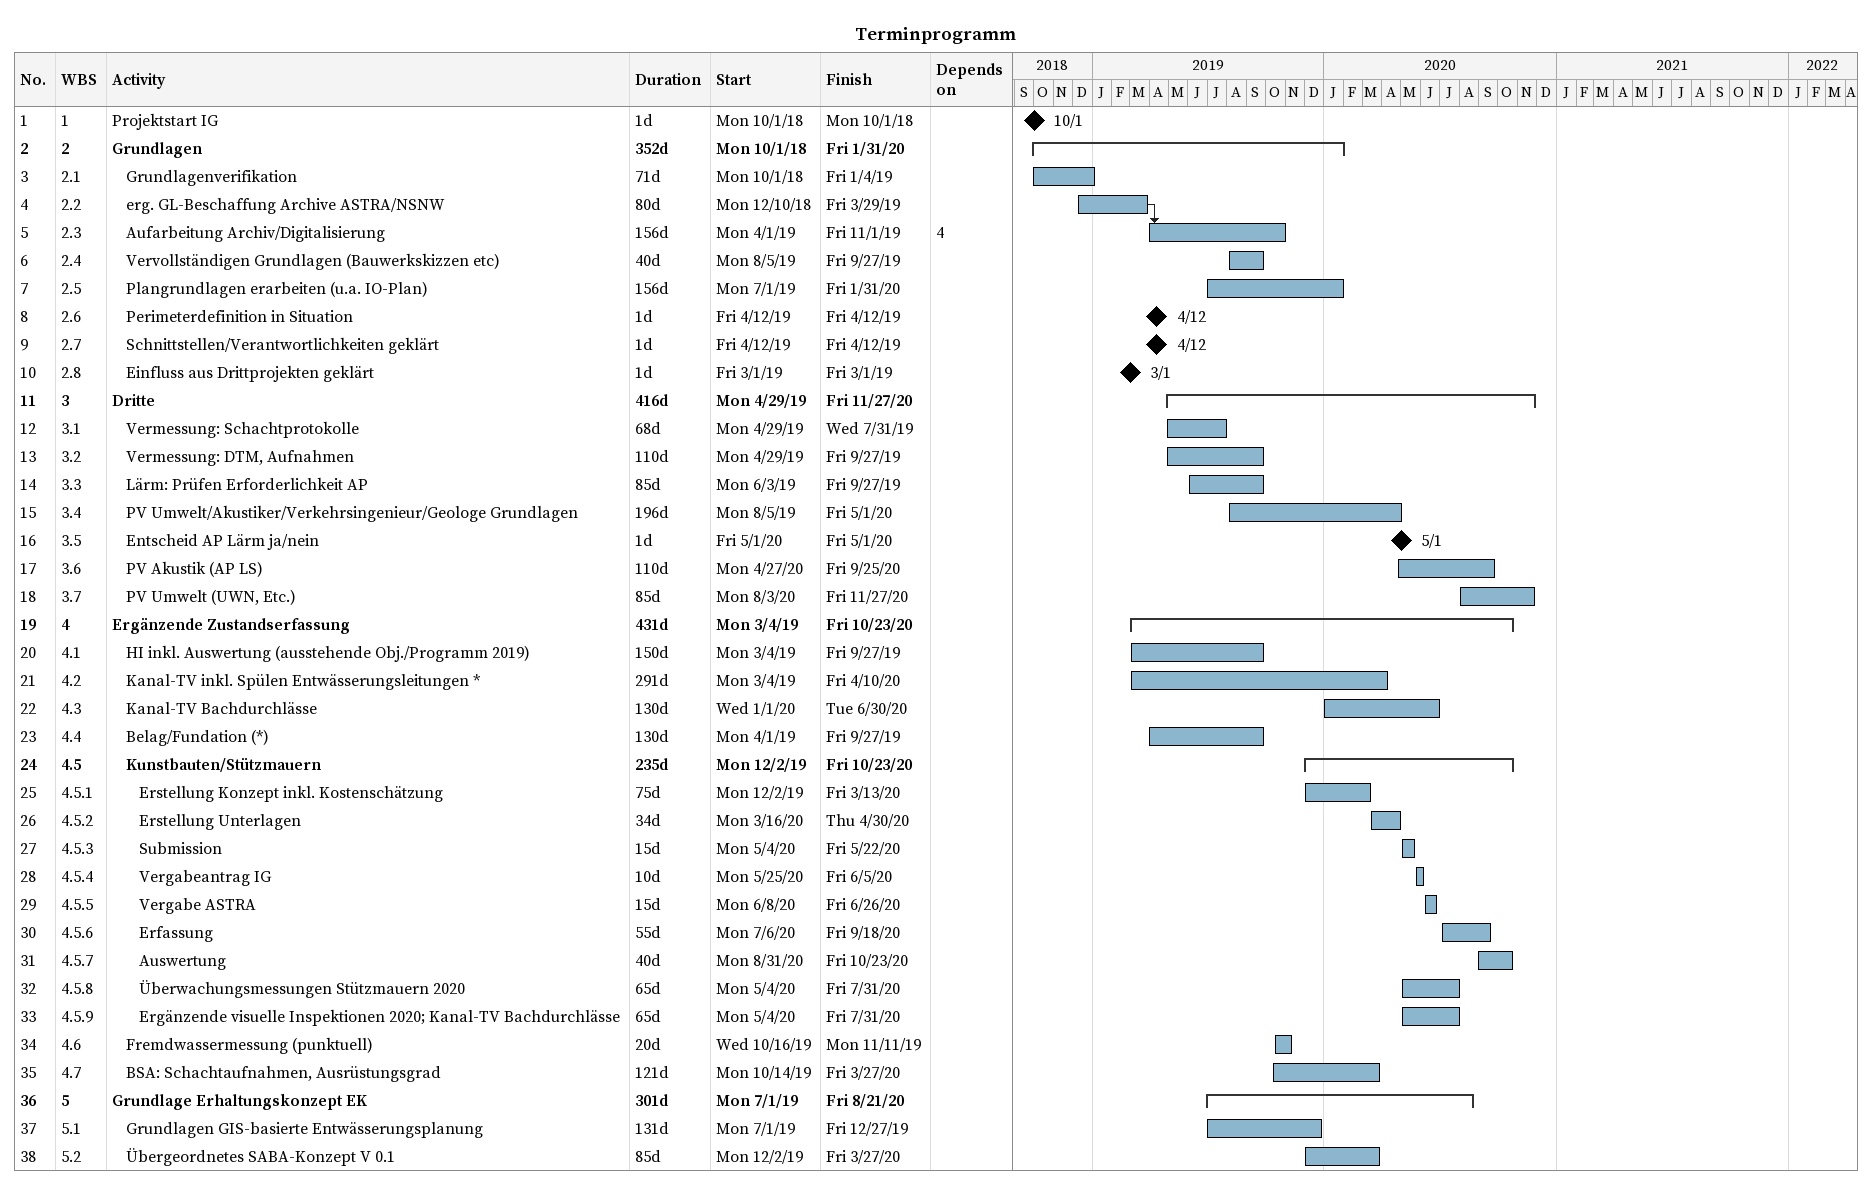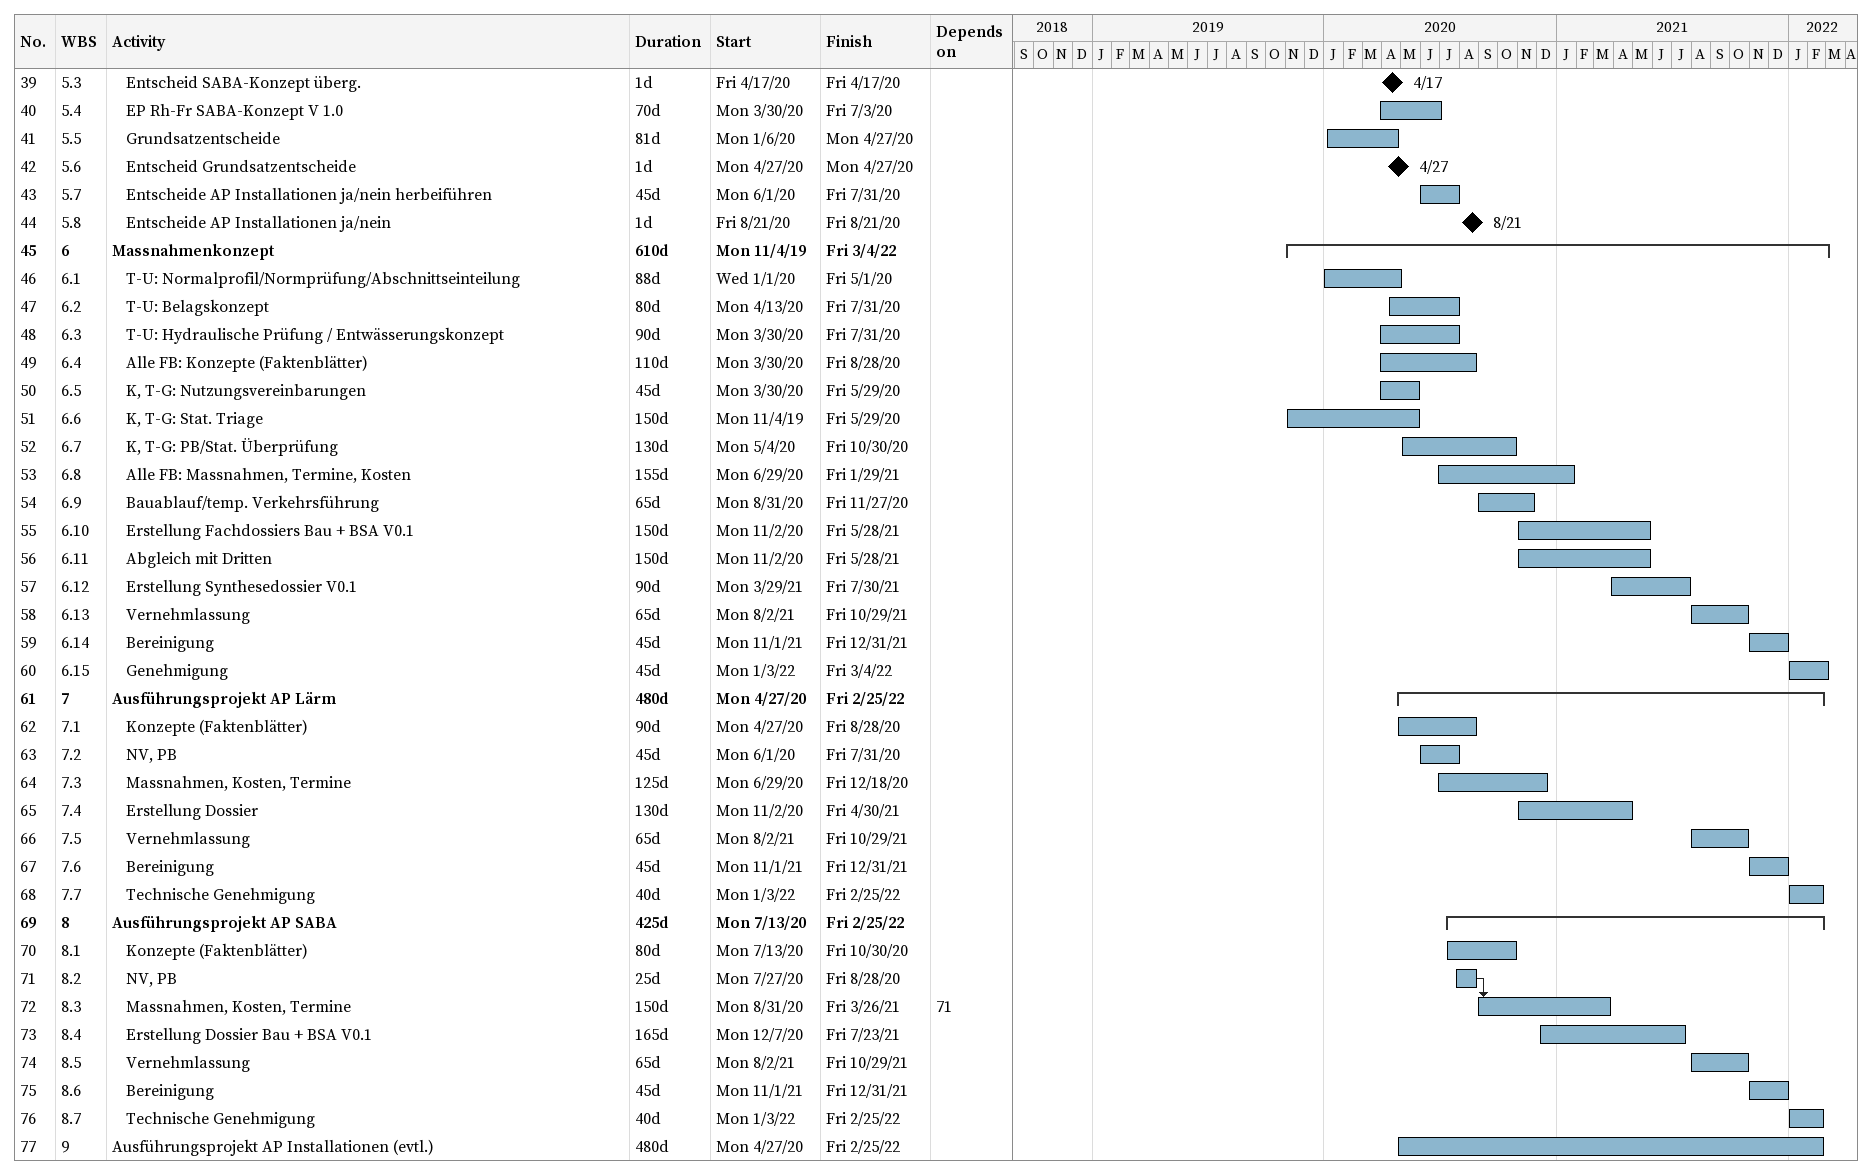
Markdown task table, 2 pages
Terminprogramm

| ID | WBS | Task | Duration | Start | Finish | Predecessors |
|---|---|---|---|---|---|---|
| 1 | 1 | Projektstart IG | 1d | 2018-10-01 | 2018-10-01 |  |
| 2 | 2 | **Grundlagen** | 352d | 2018-10-01 | 2020-01-31 |  |
| 3 | 2.1 | Grundlagenverifikation | 71d | 2018-10-01 | 2019-01-04 |  |
| 4 | 2.2 | erg. GL-Beschaffung Archive ASTRA/NSNW | 80d | 2018-12-10 | 2019-03-29 |  |
| 5 | 2.3 | Aufarbeitung Archiv/Digitalisierung | 156d | 2019-04-01 | 2019-11-01 | 4 |
| 6 | 2.4 | Vervollständigen Grundlagen (Bauwerkskizzen etc) | 40d | 2019-08-05 | 2019-09-27 |  |
| 7 | 2.5 | Plangrundlagen erarbeiten (u.a. IO-Plan) | 156d | 2019-07-01 | 2020-01-31 |  |
| 8 | 2.6 | Perimeterdefinition in Situation | 1d | 2019-04-12 | 2019-04-12 |  |
| 9 | 2.7 | Schnittstellen/Verantwortlichkeiten geklärt | 1d | 2019-04-12 | 2019-04-12 |  |
| 10 | 2.8 | Einfluss aus Drittprojekten geklärt | 1d | 2019-03-01 | 2019-03-01 |  |
| 11 | 3 | **Dritte** | 416d | 2019-04-29 | 2020-11-27 |  |
| 12 | 3.1 | Vermessung: Schachtprotokolle | 68d | 2019-04-29 | 2019-07-31 |  |
| 13 | 3.2 | Vermessung: DTM, Aufnahmen | 110d | 2019-04-29 | 2019-09-27 |  |
| 14 | 3.3 | Lärm: Prüfen Erforderlichkeit AP | 85d | 2019-06-03 | 2019-09-27 |  |
| 15 | 3.4 | PV Umwelt/Akustiker/Verkehrsingenieur/Geologe Grundlagen | 196d | 2019-08-05 | 2020-05-01 |  |
| 16 | 3.5 | Entscheid AP Lärm ja/nein | 1d | 2020-05-01 | 2020-05-01 |  |
| 17 | 3.6 | PV Akustik (AP LS) | 110d | 2020-04-27 | 2020-09-25 |  |
| 18 | 3.7 | PV Umwelt (UWN, Etc.) | 85d | 2020-08-03 | 2020-11-27 |  |
| 19 | 4 | **Ergänzende Zustandserfassung** | 431d | 2019-03-04 | 2020-10-23 |  |
| 20 | 4.1 | HI inkl. Auswertung (ausstehende Obj./Programm 2019) | 150d | 2019-03-04 | 2019-09-27 |  |
| 21 | 4.2 | Kanal-TV inkl. Spülen Entwässerungsleitungen * | 291d | 2019-03-04 | 2020-04-10 |  |
| 22 | 4.3 | Kanal-TV Bachdurchlässe | 130d | 2020-01-01 | 2020-06-30 |  |
| 23 | 4.4 | Belag/Fundation (*) | 130d | 2019-04-01 | 2019-09-27 |  |
| 24 | 4.5 | **Kunstbauten/Stützmauern** | 235d | 2019-12-02 | 2020-10-23 |  |
| 25 | 4.5.1 | Erstellung Konzept inkl. Kostenschätzung | 75d | 2019-12-02 | 2020-03-13 |  |
| 26 | 4.5.2 | Erstellung Unterlagen | 34d | 2020-03-16 | 2020-04-30 |  |
| 27 | 4.5.3 | Submission | 15d | 2020-05-04 | 2020-05-22 |  |
| 28 | 4.5.4 | Vergabeantrag IG | 10d | 2020-05-25 | 2020-06-05 |  |
| 29 | 4.5.5 | Vergabe ASTRA | 15d | 2020-06-08 | 2020-06-26 |  |
| 30 | 4.5.6 | Erfassung | 55d | 2020-07-06 | 2020-09-18 |  |
| 31 | 4.5.7 | Auswertung | 40d | 2020-08-31 | 2020-10-23 |  |
| 32 | 4.5.8 | Überwachungsmessungen Stützmauern 2020 | 65d | 2020-05-04 | 2020-07-31 |  |
| 33 | 4.5.9 | Ergänzende visuelle Inspektionen 2020; Kanal-TV Bachdurchlässe | 65d | 2020-05-04 | 2020-07-31 |  |
| 34 | 4.6 | Fremdwassermessung (punktuell) | 20d | 2019-10-16 | 2019-11-11 |  |
| 35 | 4.7 | BSA: Schachtaufnahmen, Ausrüstungsgrad | 121d | 2019-10-14 | 2020-03-27 |  |
| 36 | 5 | **Grundlage Erhaltungskonzept EK** | 301d | 2019-07-01 | 2020-08-21 |  |
| 37 | 5.1 | Grundlagen GIS-basierte Entwässerungsplanung | 131d | 2019-07-01 | 2019-12-27 |  |
| 38 | 5.2 | Übergeordnetes SABA-Konzept V 0.1 | 85d | 2019-12-02 | 2020-03-27 |  |
| 39 | 5.3 | Entscheid SABA-Konzept überg. | 1d | 2020-04-17 | 2020-04-17 |  |
| 40 | 5.4 | EP Rh-Fr SABA-Konzept V 1.0 | 70d | 2020-03-30 | 2020-07-03 |  |
| 41 | 5.5 | Grundsatzentscheide | 81d | 2020-01-06 | 2020-04-27 |  |
| 42 | 5.6 | Entscheid Grundsatzentscheide | 1d | 2020-04-27 | 2020-04-27 |  |
| 43 | 5.7 | Entscheide AP Installationen ja/nein herbeiführen | 45d | 2020-06-01 | 2020-07-31 |  |
| 44 | 5.8 | Entscheide AP Installationen ja/nein | 1d | 2020-08-21 | 2020-08-21 |  |
| 45 | 6 | **Massnahmenkonzept** | 610d | 2019-11-04 | 2022-03-04 |  |
| 46 | 6.1 | T-U: Normalprofil/Normprüfung/Abschnittseinteilung | 88d | 2020-01-01 | 2020-05-01 |  |
| 47 | 6.2 | T-U: Belagskonzept | 80d | 2020-04-13 | 2020-07-31 |  |
| 48 | 6.3 | T-U: Hydraulische Prüfung / Entwässerungskonzept | 90d | 2020-03-30 | 2020-07-31 |  |
| 49 | 6.4 | Alle FB: Konzepte (Faktenblätter) | 110d | 2020-03-30 | 2020-08-28 |  |
| 50 | 6.5 | K, T-G: Nutzungsvereinbarungen | 45d | 2020-03-30 | 2020-05-29 |  |
| 51 | 6.6 | K, T-G: Stat. Triage | 150d | 2019-11-04 | 2020-05-29 |  |
| 52 | 6.7 | K, T-G: PB/Stat. Überprüfung | 130d | 2020-05-04 | 2020-10-30 |  |
| 53 | 6.8 | Alle FB: Massnahmen, Termine, Kosten | 155d | 2020-06-29 | 2021-01-29 |  |
| 54 | 6.9 | Bauablauf/temp. Verkehrsführung | 65d | 2020-08-31 | 2020-11-27 |  |
| 55 | 6.10 | Erstellung Fachdossiers Bau + BSA V0.1 | 150d | 2020-11-02 | 2021-05-28 |  |
| 56 | 6.11 | Abgleich mit Dritten | 150d | 2020-11-02 | 2021-05-28 |  |
| 57 | 6.12 | Erstellung Synthesedossier V0.1 | 90d | 2021-03-29 | 2021-07-30 |  |
| 58 | 6.13 | Vernehmlassung | 65d | 2021-08-02 | 2021-10-29 |  |
| 59 | 6.14 | Bereinigung | 45d | 2021-11-01 | 2021-12-31 |  |
| 60 | 6.15 | Genehmigung | 45d | 2022-01-03 | 2022-03-04 |  |
| 61 | 7 | **Ausführungsprojekt AP Lärm** | 480d | 2020-04-27 | 2022-02-25 |  |
| 62 | 7.1 | Konzepte (Faktenblätter) | 90d | 2020-04-27 | 2020-08-28 |  |
| 63 | 7.2 | NV, PB | 45d | 2020-06-01 | 2020-07-31 |  |
| 64 | 7.3 | Massnahmen, Kosten, Termine | 125d | 2020-06-29 | 2020-12-18 |  |
| 65 | 7.4 | Erstellung Dossier | 130d | 2020-11-02 | 2021-04-30 |  |
| 66 | 7.5 | Vernehmlassung | 65d | 2021-08-02 | 2021-10-29 |  |
| 67 | 7.6 | Bereinigung | 45d | 2021-11-01 | 2021-12-31 |  |
| 68 | 7.7 | Technische Genehmigung | 40d | 2022-01-03 | 2022-02-25 |  |
| 69 | 8 | **Ausführungsprojekt AP SABA** | 425d | 2020-07-13 | 2022-02-25 |  |
| 70 | 8.1 | Konzepte (Faktenblätter) | 80d | 2020-07-13 | 2020-10-30 |  |
| 71 | 8.2 | NV, PB | 25d | 2020-07-27 | 2020-08-28 |  |
| 72 | 8.3 | Massnahmen, Kosten, Termine | 150d | 2020-08-31 | 2021-03-26 | 71 |
| 73 | 8.4 | Erstellung Dossier Bau + BSA V0.1 | 165d | 2020-12-07 | 2021-07-23 |  |
| 74 | 8.5 | Vernehmlassung | 65d | 2021-08-02 | 2021-10-29 |  |
| 75 | 8.6 | Bereinigung | 45d | 2021-11-01 | 2021-12-31 |  |
| 76 | 8.7 | Technische Genehmigung | 40d | 2022-01-03 | 2022-02-25 |  |
| 77 | 9 | Ausführungsprojekt AP Installationen (evtl.) | 480d | 2020-04-27 | 2022-02-25 |  |
